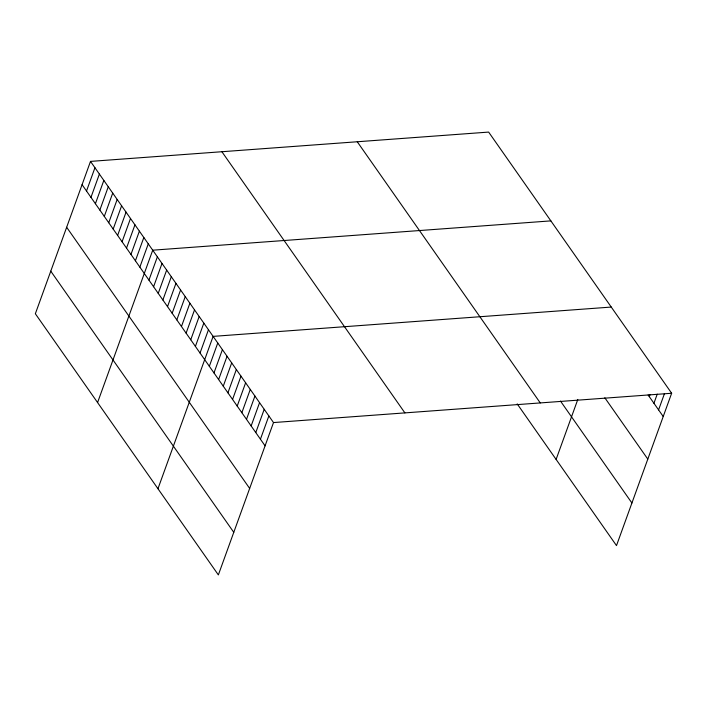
<?xml version="1.0" encoding="UTF-8"?>
<svg xmlns="http://www.w3.org/2000/svg" width="707" height="707" viewBox="0 0 707 707"><rect width="100%" height="100%" fill="white"/><g stroke="black" fill="none" stroke-linecap="round" stroke-linejoin="round"><path stroke-width="1.06" d="M90.505 161.399L35.35 313.749L218.357 574.915L273.503 422.565L90.505 161.399L488.643 132.085L671.65 393.251L616.495 545.601L517.197 403.891M86.519 191.014L94.95 167.736M90.964 197.359L99.387 174.081M95.41 203.704L103.832 180.426M99.855 210.041L108.277 186.772M104.3 216.386L112.722 193.108M108.745 222.732L117.168 199.454M113.191 229.068L121.613 205.799M117.627 235.413L126.058 212.135M122.072 241.759L130.503 218.481M126.518 248.104L134.949 224.826M130.963 254.44L139.394 231.162M135.408 260.786L143.83 237.508M139.853 267.131L148.276 243.853M97.575 402.548L152.721 250.19L550.868 220.876M148.938 280.096L157.369 256.827M153.587 286.733L162.018 263.455M158.235 293.361L166.658 270.083M162.875 299.989L171.306 276.711M167.524 306.617L175.955 283.339M172.172 313.245L180.594 289.967M176.812 319.873L185.243 296.604M181.46 326.51L189.883 303.232M186.109 333.138L194.531 309.86M190.749 339.767L199.18 316.489M195.397 346.395L203.819 323.117M200.046 353.023L208.468 329.745M157.961 488.731L213.116 336.382L611.263 307.059M209.334 366.288L217.756 343.01M213.982 372.916L222.405 349.638M218.622 379.544L227.053 356.266M223.271 386.172L231.693 362.894M227.919 392.8L236.341 369.522M232.559 399.428L240.99 376.159M237.207 406.065L245.629 382.787M241.856 412.694L250.278 389.416M246.496 419.322L254.927 396.044M251.144 425.95L259.566 402.672M255.784 432.578L264.215 409.3M260.432 439.206L268.863 415.937M556.109 459.417L577.813 399.446M649.291 396.636L650.025 394.612M653.931 403.264L657.227 394.153M658.579 409.892L664.439 393.702M273.503 422.565L671.65 393.251M648.125 394.974L663.228 416.52M604.83 397.794L647.806 459.117M560.492 401.081L631.917 503.004M357.256 141.754L540.263 402.919M221.892 151.722L404.89 412.888M82.074 184.677L265.081 445.843M66.652 227.274L249.659 488.431M50.771 271.152L233.77 532.318"/></g></svg>
